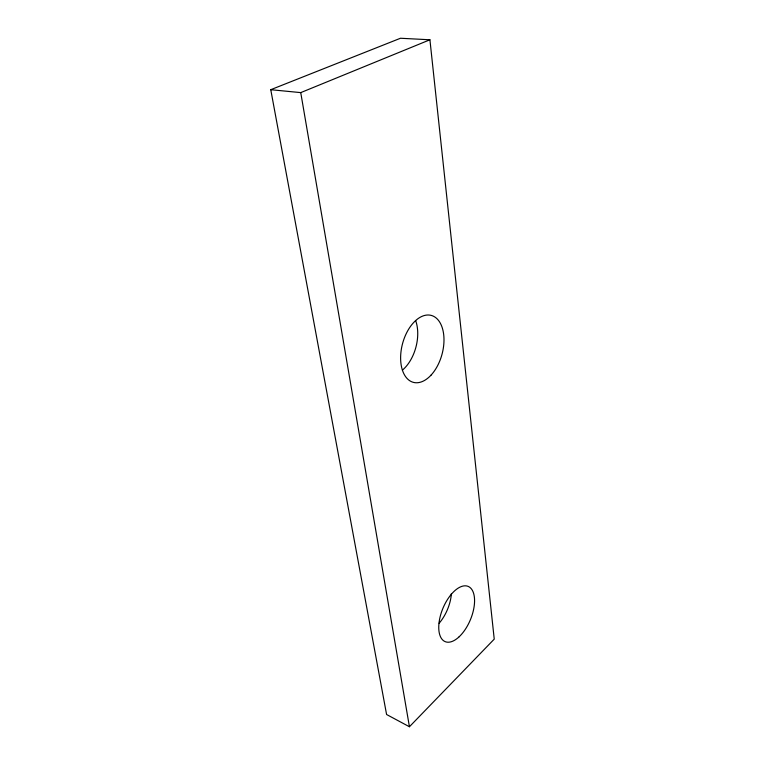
<?xml version="1.0" encoding="UTF-8"?>
<svg xmlns="http://www.w3.org/2000/svg" width="765" height="765" viewBox="0 0 765 765"><rect width="100%" height="100%" fill="white"/><g stroke="black" fill="none" stroke-linecap="round" stroke-linejoin="round"><path stroke-width="1.15" d="M409.428 726.75L494.238 639.129L429.92 39.78L400.478 38.25L270.762 89.696L386.583 714.5L409.428 726.75L300.741 92.613L270.762 89.696M300.741 92.613L429.92 39.78M451.407 593.544A29.443 15.185 -67.2 0 1 439.139 623.236M415.672 320.65A34.014 20.751 -75.2 0 1 402.39 370.164M431.125 375.051A34.655 20.445 -75 0 0 435.046 317.15A34.655 20.445 -75 0 0 400.736 354.425A34.655 20.445 -75 0 0 431.125 375.051M459.182 636.748A29.921 14.879 -67.4 0 0 470.762 588.189A29.921 14.879 -67.4 0 0 440.038 617.154A29.921 14.879 -67.4 0 0 459.182 636.748"/></g></svg>
